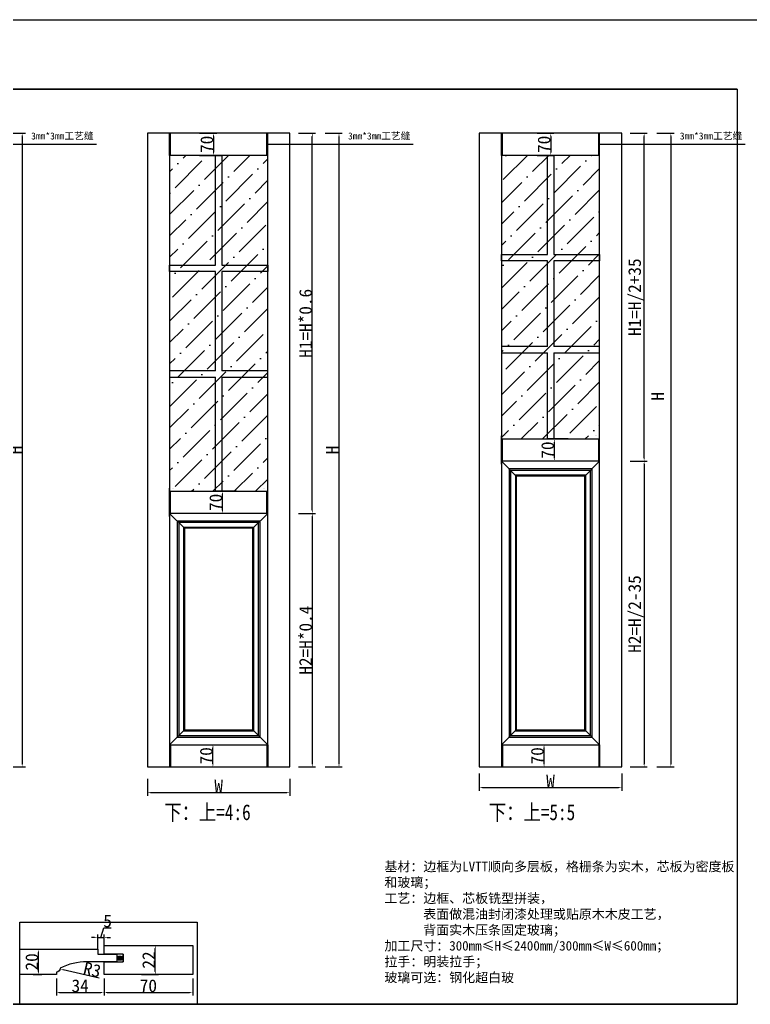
# Model space of a CAD drawing. Header units: millimetres. Extents: x 85186 to 129000, y -77269 to -36327.
# Drawn here: x 104418 to 106724, y -52886 to -49779 of the extents above; entities that cross this region are included whole.
import ezdxf

# ---------------------------------------------------------------- set-up
doc = ezdxf.new("R2010")
doc.units = ezdxf.units.MM
doc.styles.add('KLF-1_宋体', font='SimSun.ttf')
doc.styles.get("Standard").update_dxf_attribs({"font": 'SimSun.ttf'})
doc.styles.add('ZB_宋体', font='SimSun.ttf')
doc.styles.add('宋体', font='SimSun.ttf', dxfattribs={"width": 0.8})
doc.dimstyles.new('客来福标注小', dxfattribs={"dimscale": 20, "dimtxt": 2, "dimasz": 0.5, "dimexe": 0.5, "dimexo": 0, "dimgap": 0.05, "dimtad": 1, "dimdec": 0, "dimzin": 0, "dimdsep": 46, "dimtxsty": 'Standard', "dimcen": 0, "dimclrd": 256, "dimclre": 256, "dimclrt": 256, "dimadec": 0, "dimazin": 0, "dimtfac": 1, "dimtdec": 0, "dimtofl": 0, "dimtmove": 1, "dimatfit": 3, "dimfxl": 2.2, "dimfxlon": 1, "dimtolj": 1, "dimtzin": 0, "dimarcsym": 0})

# ---------------------------------------------------------------- blocks, each defined once
blk = doc.blocks.new('*D3493')
at = {"lineweight": -2, "transparency": 16777216}
for p, q in [((104382.1, -50137.1), (104436.1, -50137.1)), ((104426.1, -50147.1), (104426.1, -52127.1)), ((104382.1, -52137.1), (104436.1, -52137.1))]:
    blk.add_line(p, q, dxfattribs=at)
at = {"transparency": 16777216}
for points in [[(104424.4, -50147.1), (104427.8, -50147.1), (104426.1, -50137.1)], [(104424.4, -52127.1), (104427.8, -52127.1), (104426.1, -52137.1)]]:
    blk.add_solid(points, dxfattribs=at)
at = {"layer": 'Defpoints', "color": 0, "transparency": 16777216}
for p in [(104315.6, -50137.1), (104315.6, -52137.1), (104426.1, -52137.1)]:
    blk.add_point(p, dxfattribs=at)
at = {"transparency": 16777216, "insert": (104405.1, -51137.1), "char_height": 40, "attachment_point": 5, "rotation": 90, "style": 'ZB_宋体'}
blk.add_mtext('\\A1;H', dxfattribs=at)
blk = doc.blocks.new('*D3498')
at = {"lineweight": -2, "transparency": 16777216}
for p, q in [((105381.9, -50137.1), (105435.9, -50137.1)), ((105425.9, -50147.1), (105425.9, -52127.1)), ((105381.9, -52137.1), (105435.9, -52137.1))]:
    blk.add_line(p, q, dxfattribs=at)
at = {"transparency": 16777216}
for points in [[(105424.3, -50147.1), (105427.6, -50147.1), (105425.9, -50137.1)], [(105424.3, -52127.1), (105427.6, -52127.1), (105425.9, -52137.1)]]:
    blk.add_solid(points, dxfattribs=at)
at = {"layer": 'Defpoints', "color": 0, "transparency": 16777216}
for p in [(105315.5, -50137.1), (105315.5, -52137.1), (105425.9, -52137.1)]:
    blk.add_point(p, dxfattribs=at)
at = {"transparency": 16777216, "insert": (105404.9, -51137.1), "char_height": 40, "attachment_point": 5, "rotation": 90, "style": 'ZB_宋体'}
blk.add_mtext('\\A1;H', dxfattribs=at)
blk = doc.blocks.new('*D3499')
at = {"lineweight": -2, "transparency": 16777216}
for p, q in [((105297.6, -51337.1), (105351.6, -51337.1)), ((105341.6, -51347.1), (105341.6, -52127.1)), ((105297.6, -52137.1), (105351.6, -52137.1))]:
    blk.add_line(p, q, dxfattribs=at)
at = {"transparency": 16777216}
for points in [[(105339.9, -51347.1), (105343.3, -51347.1), (105341.6, -51337.1)], [(105339.9, -52127.1), (105343.3, -52127.1), (105341.6, -52137.1)]]:
    blk.add_solid(points, dxfattribs=at)
at = {"layer": 'Defpoints', "color": 0, "transparency": 16777216}
for p in [(105201.1, -51337.1), (105271.1, -52137.1), (105341.6, -52137.1)]:
    blk.add_point(p, dxfattribs=at)
at = {"transparency": 16777216, "insert": (105320.6, -51737.1), "char_height": 40, "attachment_point": 5, "rotation": 90, "style": 'ZB_宋体'}
blk.add_mtext('\\A1;H2=H*0.4', dxfattribs=at)
blk = doc.blocks.new('*D3500')
at = {"lineweight": -2, "transparency": 16777216}
for p, q in [((105297.6, -50137.1), (105351.6, -50137.1)), ((105341.6, -51327.1), (105341.6, -50147.1)), ((105297.6, -51337.1), (105351.6, -51337.1))]:
    blk.add_line(p, q, dxfattribs=at)
at = {"transparency": 16777216}
for points in [[(105339.9, -50147.1), (105343.3, -50147.1), (105341.6, -50137.1)], [(105339.9, -51327.1), (105343.3, -51327.1), (105341.6, -51337.1)]]:
    blk.add_solid(points, dxfattribs=at)
at = {"layer": 'Defpoints', "color": 0, "transparency": 16777216}
for p in [(105201.1, -50137.1), (105341.6, -50137.1), (105201.1, -51337.1)]:
    blk.add_point(p, dxfattribs=at)
at = {"transparency": 16777216, "insert": (105320.6, -50737.1), "char_height": 40, "attachment_point": 5, "rotation": 90, "style": 'ZB_宋体'}
blk.add_mtext('\\A1;H1=H*0.6', dxfattribs=at)
blk = doc.blocks.new('*D3501')
at = {"lineweight": -2, "transparency": 16777216}
for p, q in [((104821.1, -52174.3), (104821.1, -52228.3)), ((105271.1, -52174.3), (105271.1, -52228.3)), ((104831.1, -52218.3), (105261.1, -52218.3))]:
    blk.add_line(p, q, dxfattribs=at)
at = {"transparency": 16777216}
for points in [[(104831.1, -52216.7), (104831.1, -52220), (104821.1, -52218.3)], [(105261.1, -52216.7), (105261.1, -52220), (105271.1, -52218.3)]]:
    blk.add_solid(points, dxfattribs=at)
at = {"layer": 'Defpoints', "color": 0, "transparency": 16777216}
for p in [(104821.1, -52045.9), (105271.1, -52045.9), (105271.1, -52218.3)]:
    blk.add_point(p, dxfattribs=at)
at = {"transparency": 16777216, "insert": (105046.1, -52197.3), "char_height": 40, "attachment_point": 5}
blk.add_mtext('\\A1;W', dxfattribs=at)
blk = doc.blocks.new('*D3502')
at = {"lineweight": -2, "transparency": 16777216}
for p, q in [((105102.1, -51267.1), (105048.1, -51267.1)), ((105058.1, -51327.1), (105058.1, -51277.1)), ((105102.1, -51337.1), (105048.1, -51337.1))]:
    blk.add_line(p, q, dxfattribs=at)
at = {"transparency": 16777216}
for points in [[(105056.4, -51277.1), (105059.8, -51277.1), (105058.1, -51267.1)], [(105056.4, -51327.1), (105059.8, -51327.1), (105058.1, -51337.1)]]:
    blk.add_solid(points, dxfattribs=at)
at = {"layer": 'Defpoints', "color": 0, "transparency": 16777216}
for p in [(105058.1, -51267.1), (105201.1, -51267.1), (105201.1, -51337.1)]:
    blk.add_point(p, dxfattribs=at)
at = {"transparency": 16777216, "insert": (105037.1, -51302.1), "char_height": 40, "attachment_point": 5, "rotation": 90, "style": 'ZB_宋体'}
blk.add_mtext('\\A1;70', dxfattribs=at)
blk = doc.blocks.new('*D3503')
at = {"lineweight": -2, "transparency": 16777216}
for p, q in [((106429.3, -50137.1), (106483.3, -50137.1)), ((106473.3, -50147.1), (106473.3, -52127.1)), ((106429.3, -52137.1), (106483.3, -52137.1))]:
    blk.add_line(p, q, dxfattribs=at)
at = {"transparency": 16777216}
for points in [[(106471.6, -50147.1), (106474.9, -50147.1), (106473.3, -50137.1)], [(106471.6, -52127.1), (106474.9, -52127.1), (106473.3, -52137.1)]]:
    blk.add_solid(points, dxfattribs=at)
at = {"layer": 'Defpoints', "color": 0, "transparency": 16777216}
for p in [(106362.8, -50137.1), (106362.8, -52137.1), (106473.3, -52137.1)]:
    blk.add_point(p, dxfattribs=at)
at = {"transparency": 16777216, "insert": (106431.3, -50967.1), "char_height": 40, "attachment_point": 5, "rotation": 90, "style": 'ZB_宋体'}
blk.add_mtext('\\A1;H', dxfattribs=at)
blk = doc.blocks.new('*D3504')
at = {"lineweight": -2, "transparency": 16777216}
for p, q in [((105868.4, -52158.3), (105868.4, -52212.3)), ((106318.4, -52158.3), (106318.4, -52212.3)), ((105878.4, -52202.3), (106308.4, -52202.3))]:
    blk.add_line(p, q, dxfattribs=at)
at = {"transparency": 16777216}
for points in [[(105878.4, -52200.6), (105878.4, -52204), (105868.4, -52202.3)], [(106308.4, -52200.6), (106308.4, -52204), (106318.4, -52202.3)]]:
    blk.add_solid(points, dxfattribs=at)
at = {"layer": 'Defpoints', "color": 0, "transparency": 16777216}
for p in [(105868.4, -52029.9), (106318.4, -52029.9), (106318.4, -52202.3)]:
    blk.add_point(p, dxfattribs=at)
at = {"transparency": 16777216, "insert": (106093.4, -52181.3), "char_height": 40, "attachment_point": 5}
blk.add_mtext('\\A1;W', dxfattribs=at)
blk = doc.blocks.new('*D3505')
at = {"lineweight": -2, "transparency": 16777216}
for p, q in [((106149.5, -51102.1), (106095.5, -51102.1)), ((106105.5, -51162.1), (106105.5, -51112.1)), ((106149.5, -51172.1), (106095.5, -51172.1))]:
    blk.add_line(p, q, dxfattribs=at)
at = {"transparency": 16777216}
for points in [[(106103.8, -51112.1), (106107.1, -51112.1), (106105.5, -51102.1)], [(106103.8, -51162.1), (106107.1, -51162.1), (106105.5, -51172.1)]]:
    blk.add_solid(points, dxfattribs=at)
at = {"layer": 'Defpoints', "color": 0, "transparency": 16777216}
for p in [(106105.5, -51102.1), (106248.4, -51102.1), (106248.4, -51172.1)]:
    blk.add_point(p, dxfattribs=at)
at = {"transparency": 16777216, "insert": (106084.5, -51137.1), "char_height": 40, "attachment_point": 5, "rotation": 90, "style": 'ZB_宋体'}
blk.add_mtext('\\A1;70', dxfattribs=at)
blk = doc.blocks.new('*D3506')
at = {"lineweight": -2, "transparency": 16777216}
for p, q in [((106344.9, -51172.1), (106398.9, -51172.1)), ((106388.9, -51182.1), (106388.9, -52127.1)), ((106344.9, -52137.1), (106398.9, -52137.1))]:
    blk.add_line(p, q, dxfattribs=at)
at = {"transparency": 16777216}
for points in [[(106387.3, -51182.1), (106390.6, -51182.1), (106388.9, -51172.1)], [(106387.3, -52127.1), (106390.6, -52127.1), (106388.9, -52137.1)]]:
    blk.add_solid(points, dxfattribs=at)
at = {"layer": 'Defpoints', "color": 0, "transparency": 16777216}
for p in [(106258.4, -51172.1), (106318.4, -52137.1), (106388.9, -52137.1)]:
    blk.add_point(p, dxfattribs=at)
at = {"transparency": 16777216, "insert": (106363.6, -51654.6), "char_height": 40, "attachment_point": 5, "rotation": 90, "style": 'ZB_宋体'}
blk.add_mtext('\\A1;H2=H/2-35', dxfattribs=at)
blk = doc.blocks.new('*D3507')
at = {"lineweight": -2, "transparency": 16777216}
for p, q in [((106344.9, -50137.1), (106398.9, -50137.1)), ((106388.9, -51162.1), (106388.9, -50147.1)), ((106344.9, -51172.1), (106398.9, -51172.1))]:
    blk.add_line(p, q, dxfattribs=at)
at = {"transparency": 16777216}
for points in [[(106387.3, -50147.1), (106390.6, -50147.1), (106388.9, -50137.1)], [(106387.3, -51162.1), (106390.6, -51162.1), (106388.9, -51172.1)]]:
    blk.add_solid(points, dxfattribs=at)
at = {"layer": 'Defpoints', "color": 0, "transparency": 16777216}
for p in [(106258.4, -50137.1), (106388.9, -50137.1), (106258.4, -51172.1)]:
    blk.add_point(p, dxfattribs=at)
at = {"transparency": 16777216, "insert": (106363.6, -50654.6), "char_height": 40, "attachment_point": 5, "rotation": 90, "style": 'ZB_宋体'}
blk.add_mtext('\\A1;H1=H/2+35', dxfattribs=at)
blk = doc.blocks.new('*D3509')
at = {"lineweight": -2, "transparency": 16777216}
for p, q in [((104985.9, -50137.1), (105039.9, -50137.1)), ((105029.9, -50147.1), (105029.9, -50197.1)), ((104985.9, -50207.1), (105039.9, -50207.1))]:
    blk.add_line(p, q, dxfattribs=at)
at = {"transparency": 16777216}
for points in [[(105028.3, -50147.1), (105031.6, -50147.1), (105029.9, -50137.1)], [(105028.3, -50197.1), (105031.6, -50197.1), (105029.9, -50207.1)]]:
    blk.add_solid(points, dxfattribs=at)
at = {"layer": 'Defpoints', "color": 0, "transparency": 16777216}
for p in [(104963.1, -50137.1), (104963.1, -50207.1), (105029.9, -50207.1)]:
    blk.add_point(p, dxfattribs=at)
at = {"transparency": 16777216, "insert": (105008.9, -50172.1), "char_height": 40, "attachment_point": 5, "rotation": 90}
blk.add_mtext('\\A1;70', dxfattribs=at)
blk = doc.blocks.new('*D3510')
at = {"lineweight": -2, "transparency": 16777216}
for p, q in [((106051.4, -50137.1), (106104.2, -50137.1)), ((106094.2, -50147.1), (106094.2, -50197.1)), ((106051.4, -50207.1), (106104.2, -50207.1))]:
    blk.add_line(p, q, dxfattribs=at)
at = {"transparency": 16777216}
for points in [[(106092.6, -50147.1), (106095.9, -50147.1), (106094.2, -50137.1)], [(106092.6, -50197.1), (106095.9, -50197.1), (106094.2, -50207.1)]]:
    blk.add_solid(points, dxfattribs=at)
at = {"layer": 'Defpoints', "color": 0, "transparency": 16777216}
for p in [(106051.4, -50137.1), (106051.4, -50207.1), (106094.2, -50207.1)]:
    blk.add_point(p, dxfattribs=at)
at = {"transparency": 16777216, "insert": (106073.2, -50172.1), "char_height": 40, "attachment_point": 5, "rotation": 90}
blk.add_mtext('\\A1;70', dxfattribs=at)
blk = doc.blocks.new('*D3511')
at = {"lineweight": -2, "transparency": 16777216}
for p, q in [((106029, -52067.1), (106083, -52067.1)), ((106073, -52127.1), (106073, -52077.1)), ((106029, -52137.1), (106083, -52137.1))]:
    blk.add_line(p, q, dxfattribs=at)
at = {"transparency": 16777216}
for points in [[(106071.3, -52077.1), (106074.7, -52077.1), (106073, -52067.1)], [(106071.3, -52127.1), (106074.7, -52127.1), (106073, -52137.1)]]:
    blk.add_solid(points, dxfattribs=at)
at = {"layer": 'Defpoints', "color": 0, "transparency": 16777216}
for p in [(106017.9, -52067.1), (106073, -52067.1), (106017.9, -52137.1)]:
    blk.add_point(p, dxfattribs=at)
at = {"transparency": 16777216, "insert": (106052, -52102.1), "char_height": 40, "attachment_point": 5, "rotation": 90}
blk.add_mtext('\\A1;70', dxfattribs=at)
blk = doc.blocks.new('*D3512')
at = {"lineweight": -2, "transparency": 16777216}
for p, q in [((104984.1, -52067.1), (105038.1, -52067.1)), ((105028.1, -52127.1), (105028.1, -52077.1)), ((104984.1, -52137.1), (105038.1, -52137.1))]:
    blk.add_line(p, q, dxfattribs=at)
at = {"transparency": 16777216}
for points in [[(105026.4, -52077.1), (105029.8, -52077.1), (105028.1, -52067.1)], [(105026.4, -52127.1), (105029.8, -52127.1), (105028.1, -52137.1)]]:
    blk.add_solid(points, dxfattribs=at)
at = {"layer": 'Defpoints', "color": 0, "transparency": 16777216}
for p in [(104976.7, -52067.1), (105028.1, -52067.1), (104976.7, -52137.1)]:
    blk.add_point(p, dxfattribs=at)
at = {"transparency": 16777216, "insert": (105007.1, -52102.1), "char_height": 40, "attachment_point": 5, "rotation": 90}
blk.add_mtext('\\A1;70', dxfattribs=at)
blk = doc.blocks.new('*D3536')
at = {"lineweight": -2, "transparency": 16777216}
for p, q in [((104684.3, -52805.1), (104684.3, -52859.1)), ((104964.3, -52805.1), (104964.3, -52859.1)), ((104694.3, -52849.1), (104954.3, -52849.1))]:
    blk.add_line(p, q, dxfattribs=at)
at = {"transparency": 16777216}
for points in [[(104694.3, -52847.4), (104694.3, -52850.8), (104684.3, -52849.1)], [(104954.3, -52847.4), (104954.3, -52850.8), (104964.3, -52849.1)]]:
    blk.add_solid(points, dxfattribs=at)
at = {"layer": 'Defpoints', "color": 0, "transparency": 16777216}
for p in [(104684.3, -52792.5), (104964.3, -52792.5), (104964.3, -52849.1)]:
    blk.add_point(p, dxfattribs=at)
at = {"transparency": 16777216, "insert": (104824.3, -52828.1), "char_height": 40, "attachment_point": 5, "style": 'KLF-1_宋体'}
blk.add_mtext('\\A1;70', dxfattribs=at)
blk = doc.blocks.new('*D3537')
at = {"lineweight": -2, "transparency": 16777216}
for p, q in [((104802.1, -52700.5), (104856.1, -52700.5)), ((104846.1, -52782.5), (104846.1, -52710.5)), ((104802.1, -52792.5), (104856.1, -52792.5))]:
    blk.add_line(p, q, dxfattribs=at)
at = {"transparency": 16777216}
for points in [[(104844.4, -52710.5), (104847.8, -52710.5), (104846.1, -52700.5)], [(104844.4, -52782.5), (104847.8, -52782.5), (104846.1, -52792.5)]]:
    blk.add_solid(points, dxfattribs=at)
at = {"layer": 'Defpoints', "color": 0, "transparency": 16777216}
for p in [(104715.2, -52700.5), (104846.1, -52700.5), (104715.2, -52792.5)]:
    blk.add_point(p, dxfattribs=at)
at = {"transparency": 16777216, "insert": (104825.1, -52746.5), "char_height": 40, "attachment_point": 5, "rotation": 90, "style": 'KLF-1_宋体'}
blk.add_mtext('\\A1;22', dxfattribs=at)
blk = doc.blocks.new('*D3538')
at = {"lineweight": -2, "transparency": 16777216}
for p, q in [((104533.9, -52805.1), (104533.9, -52859.1)), ((104684.3, -52805.1), (104684.3, -52859.1)), ((104543.9, -52849.1), (104674.3, -52849.1))]:
    blk.add_line(p, q, dxfattribs=at)
at = {"transparency": 16777216}
for points in [[(104543.9, -52847.4), (104543.9, -52850.8), (104533.9, -52849.1)], [(104674.3, -52847.4), (104674.3, -52850.8), (104684.3, -52849.1)]]:
    blk.add_solid(points, dxfattribs=at)
at = {"layer": 'Defpoints', "color": 0, "transparency": 16777216}
for p in [(104533.9, -52792.5), (104684.3, -52792.5), (104684.3, -52849.1)]:
    blk.add_point(p, dxfattribs=at)
at = {"transparency": 16777216, "insert": (104609.1, -52828.1), "char_height": 40, "attachment_point": 5, "style": 'KLF-1_宋体'}
blk.add_mtext('\\A1;34', dxfattribs=at)
blk = doc.blocks.new('*D3539')
at = {"lineweight": -2, "transparency": 16777216}
blk.add_line((104668.5, -52803.8), (104555.3, -52777.5), dxfattribs=at)
at = {"transparency": 16777216}
blk.add_solid([(104555.7, -52775.9), (104554.9, -52779.1), (104545.5, -52775.2)], dxfattribs=at)
at = {"layer": 'Defpoints', "color": 0, "transparency": 16777216}
for p in [(104533.9, -52772.5), (104545.5, -52775.2)]:
    blk.add_point(p, dxfattribs=at)
at = {"transparency": 16777216, "insert": (104647.1, -52777.3), "char_height": 40, "attachment_point": 5, "rotation": 346.8951, "style": 'KLF-1_宋体'}
blk.add_mtext('\\A1;R3', dxfattribs=at)
blk = doc.blocks.new('*D3540')
at = {"lineweight": -2, "transparency": 16777216}
for p, q in [((104664.3, -52712.5), (104664.3, -52666)), ((104674.3, -52676), (104683.7, -52644.5)), ((104683.7, -52644.5), (104707.4, -52644.5)), ((104684.3, -52712.5), (104684.3, -52666)), ((104654.3, -52676), (104644.3, -52676)), ((104664.3, -52676), (104684.3, -52676)), ((104694.3, -52676), (104704.3, -52676))]:
    blk.add_line(p, q, dxfattribs=at)
at = {"transparency": 16777216}
for points in [[(104654.3, -52674.3), (104654.3, -52677.6), (104664.3, -52676)], [(104694.3, -52674.3), (104694.3, -52677.6), (104684.3, -52676)]]:
    blk.add_solid(points, dxfattribs=at)
at = {"layer": 'Defpoints', "color": 0, "transparency": 16777216}
for p in [(104684.3, -52676), (104664.3, -52712.5), (104684.3, -52712.5)]:
    blk.add_point(p, dxfattribs=at)
at = {"transparency": 16777216, "insert": (104695.6, -52623.5), "char_height": 40, "attachment_point": 5, "style": 'KLF-1_宋体'}
blk.add_mtext('\\A1;5', dxfattribs=at)
blk = doc.blocks.new('*D3541')
at = {"lineweight": -2, "transparency": 16777216}
for p, q in [((104461, -52712.5), (104487.6, -52712.5)), ((104477.6, -52782.5), (104477.6, -52722.5)), ((104461, -52792.5), (104487.6, -52792.5))]:
    blk.add_line(p, q, dxfattribs=at)
at = {"transparency": 16777216}
for points in [[(104475.9, -52722.5), (104479.2, -52722.5), (104477.6, -52712.5)], [(104475.9, -52782.5), (104479.2, -52782.5), (104477.6, -52792.5)]]:
    blk.add_solid(points, dxfattribs=at)
at = {"layer": 'Defpoints', "color": 0, "transparency": 16777216}
for p in [(104461, -52712.5), (104477.6, -52712.5), (104461, -52792.5)]:
    blk.add_point(p, dxfattribs=at)
at = {"transparency": 16777216, "insert": (104456.6, -52752.5), "char_height": 40, "attachment_point": 5, "rotation": 90, "style": 'KLF-1_宋体'}
blk.add_mtext('\\A1;20', dxfattribs=at)

msp = doc.modelspace()

# ---------------------------------------------------------------- hatches: boundary and pattern name
h = msp.add_hatch()
h.set_pattern_fill('ANSI36', color=4, scale=15)
h.set_pattern_definition([(45, (-7207.28, -80457.38), (25.25697, 92.608891), [119.0625, -23.8125, 0, -23.8125])])
h.paths.add_polyline_path([(105201.078, -51267.11), (105201.078, -50207.11), (104891.078, -50207.11), (104891.078, -51267.11)])
h.paths.add_polyline_path([(106248.413, -51102.11), (106248.413, -50207.11), (105938.413, -50207.11), (105938.413, -51102.11)])
h = msp.add_hatch(color=256)
edge = h.paths.add_edge_path()
edge.add_ellipse((104734.294, -52740.486), major_axis=(10, 0), ratio=0.54947899, start_angle=0, end_angle=360, ccw=False)

# ---------------------------------------------------------------- linework, layer by layer
for p, q in [((85318.615, -49778.748), (128999.726, -49778.748)), ((104975.605, -49997.685), (104180.824, -49997.685)), ((105307.068, -49997.685), (104975.605, -49997.685)), ((104975.605, -49997.685), (106120.737, -49997.685)), ((106120.737, -49997.685), (105307.068, -49997.685)), ((106682.821, -49997.685), (106120.737, -49997.685)), ((106682.821, -49997.685), (106120.737, -49997.685)), ((105271.078, -50137.11), (104821.078, -50137.11)), ((104821.078, -50137.11), (104821.078, -51267.11)), ((104891.078, -50207.11), (104891.078, -50137.11)), ((104894.078, -50207.11), (104894.078, -50137.11)), ((105198.078, -50207.11), (105198.078, -50137.11)), ((105201.078, -50207.11), (105201.078, -50137.11)), ((105271.078, -51267.11), (105271.078, -50137.11)), ((106318.413, -50137.11), (105868.413, -50137.11)), ((105868.413, -50137.11), (105868.413, -51102.11)), ((105938.413, -50207.11), (105938.413, -50137.11)), ((105941.413, -50207.11), (105941.413, -50137.11)), ((106245.413, -50207.11), (106245.413, -50137.11)), ((106248.413, -50207.11), (106248.413, -50137.11)), ((106318.413, -51102.11), (106318.413, -50137.11)), ((105868.413, -51102.11), (105868.413, -52137.11)), ((105938.413, -51182.11), (105938.413, -51092.11)), ((105938.413, -51172.11), (105938.413, -51102.11)), ((105941.413, -51172.11), (105941.413, -51102.11)), ((105948.413, -51092.11), (105948.413, -51092.11)), ((105951.413, -51092.11), (105951.413, -51092.11)), ((106235.413, -51092.11), (106235.413, -51092.11)), ((106238.413, -51092.11), (106238.413, -51092.11)), ((106245.413, -51172.11), (106245.413, -51102.11)), ((106248.413, -51182.11), (106248.413, -51092.11)), ((106248.413, -51172.11), (106248.413, -51102.11)), ((106318.413, -52137.11), (106318.413, -51102.11)), ((105985.413, -51219.11), (105938.413, -51172.11)), ((106201.413, -51219.11), (106248.413, -51172.11)), ((104821.078, -51267.11), (104821.078, -52137.11)), ((104891.078, -51347.11), (104891.078, -51257.11)), ((104891.078, -51337.11), (104891.078, -51267.11)), ((104894.078, -51337.11), (104894.078, -51267.11)), ((104901.078, -51257.11), (104901.078, -51257.11)), ((104904.078, -51257.11), (104904.078, -51257.11)), ((105188.078, -51257.11), (105188.078, -51257.11)), ((105191.078, -51257.11), (105191.078, -51257.11)), ((105198.078, -51337.11), (105198.078, -51267.11)), ((105201.078, -51347.11), (105201.078, -51257.11)), ((105201.078, -51337.11), (105201.078, -51267.11)), ((105271.078, -52137.11), (105271.078, -51267.11)), ((104938.078, -51384.11), (104891.078, -51337.11)), ((105154.078, -51384.11), (105201.078, -51337.11)), ((104938.078, -52020.11), (104891.078, -52067.11)), ((105154.078, -52020.11), (105201.078, -52067.11)), ((105985.413, -52020.11), (105938.413, -52067.11)), ((106201.413, -52020.11), (106248.413, -52067.11)), ((105198.078, -52067.11), (105198.078, -52137.11)), ((105201.078, -52067.11), (105201.078, -52137.11)), ((106245.413, -52067.11), (106245.413, -52137.11)), ((106248.413, -52067.11), (106248.413, -52137.11)), ((104821.078, -52137.11), (105271.078, -52137.11)), ((105868.413, -52137.11), (106318.413, -52137.11)), ((103665.722, -52886.379), (106682.821, -52886.379))]:
    msp.add_line(p, q)
at = {"color": 0}
for p, q in [((106682.821, -49997.685), (103665.722, -49997.685)), ((103665.722, -49997.685), (106682.821, -49997.685)), ((106682.821, -49997.685), (103665.722, -49997.685)), ((104891.078, -52067.11), (104891.078, -52137.11)), ((104894.078, -52067.11), (104894.078, -52137.11)), ((105938.413, -52067.11), (105938.413, -52137.11)), ((105941.413, -52067.11), (105941.413, -52137.11))]:
    msp.add_line(p, q, dxfattribs=at)
msp.add_lwpolyline([(103665.722, -49997.685), (106682.821, -49997.685), (106682.821, -52886.379), (103665.722, -52886.379)], close=True, dxfattribs=at)
for points in [[(105201.078, -51267.11), (105201.078, -50207.11), (104891.078, -50207.11), (104891.078, -51267.11)], [(106248.413, -51102.11), (106248.413, -50207.11), (105938.413, -50207.11), (105938.413, -51102.11)], [(106248.413, -52067.11), (106248.413, -51172.11), (105938.413, -51172.11), (105938.413, -52067.11)], [(106201.413, -52020.11), (106201.413, -51219.11), (105985.413, -51219.11), (105985.413, -52020.11)], [(105201.078, -52067.11), (105201.078, -51337.11), (104891.078, -51337.11), (104891.078, -52067.11)], [(105154.078, -52020.11), (105154.078, -51384.11), (104938.078, -51384.11), (104938.078, -52020.11)], [(104418.208, -52627.019), (104978.743, -52627.019), (104978.743, -52886.379), (104418.208, -52886.379)], [(104744.294, -52728.486), (104684.294, -52728.486), (104684.294, -52700.486), (104964.294, -52700.486), (104964.294, -52792.486), (104684.294, -52792.486), (104684.294, -52752.486), (104744.294, -52752.486)]]:
    msp.add_lwpolyline(points, close=True)
for points in [[(105036.417, -50554.006), (105035.997, -50207.11), (105056.158, -50207.11), (105056.417, -50554.006)], [(106083.752, -50520.218), (106083.413, -50207.11), (106103.413, -50207.11), (106103.752, -50520.218)], [(106083.743, -50540.218), (105938.413, -50540.218), (105938.413, -50520.218), (106083.752, -50520.218)], [(106103.752, -50520.218), (106248.413, -50520.218), (106248.413, -50540.218), (106103.743, -50540.218)], [(105036.408, -50574.006), (104891.078, -50574.006), (104891.078, -50554.006), (105036.417, -50554.006)], [(105056.417, -50554.006), (105201.078, -50554.006), (105201.078, -50574.006), (105056.408, -50574.006)], [(106083.582, -50809.917), (106083.743, -50540.218)], [(106103.743, -50540.218), (106103.582, -50809.917)], [(105036.247, -50887.527), (105036.408, -50574.006)], [(105056.408, -50574.006), (105056.247, -50887.527)], [(106083.582, -50809.917), (105938.413, -50809.917), (105938.413, -50829.917), (106083.574, -50829.917)], [(106103.574, -50829.917), (106103.413, -51102.11), (106083.413, -51102.11), (106083.574, -50829.917)], [(106103.574, -50829.917), (106248.413, -50829.917), (106248.413, -50809.917), (106103.582, -50809.917)], [(105036.247, -50887.527), (104891.078, -50887.527), (104891.078, -50907.527), (105036.239, -50907.527)], [(105056.239, -50907.527), (105201.078, -50907.527), (105201.078, -50887.527), (105056.247, -50887.527)], [(105056.239, -50907.527), (105056.078, -51267.11), (105036.078, -51267.11), (105036.239, -50907.527)], [(104744.294, -52728.486), (104744.294, -52752.486)]]:
    msp.add_lwpolyline(points)
at = {"color": 252}
for points in [[(106224.413, -52043.11), (106224.413, -51196.11), (105962.413, -51196.11), (105962.413, -52043.11)], [(106219.413, -52038.11), (106219.413, -51201.11), (105967.413, -51201.11), (105967.413, -52038.11)], [(106204.413, -52023.11), (106204.413, -51216.11), (105982.413, -51216.11), (105982.413, -52023.11)], [(105177.078, -52043.11), (105177.078, -51361.11), (104915.078, -51361.11), (104915.078, -52043.11)], [(105172.078, -52038.11), (105172.078, -51366.11), (104920.078, -51366.11), (104920.078, -52038.11)], [(105157.078, -52023.11), (105157.078, -51381.11), (104935.078, -51381.11), (104935.078, -52023.11)]]:
    msp.add_lwpolyline(points, close=True, dxfattribs=at)
msp.add_lwpolyline([(104418.208, -52712.486), (104664.294, -52712.486), (104664.294, -52728.486), (104724.294, -52728.486), (104724.294, -52752.486), (104630.53, -52752.486, 0.12503523), (104545.858, -52772.486), (104545.858, -52772.486, -0.41421356), (104533.858, -52784.486), (104533.858, -52792.486), (104418.208, -52792.486)], format="xyb")
at = {"extrusion": (0, 0, -1)}
msp.add_ellipse((104734.294, -52740.486), major_axis=(10, 0), ratio=0.54947899, dxfattribs=at)

# ---------------------------------------------------------------- texts
at = {"lineweight": 25, "attachment_point": 1}
for s, insert, char_height, width, style in [('3mm*3mm工艺缝', (104454.427, -50134.834), 22, 652.72448, 'ZB_宋体'), ('3mm*3mm工艺缝', (105454.261, -50134.834), 22, 652.72448, 'ZB_宋体'), ('3mm*3mm工艺缝', (106501.596, -50134.834), 22, 652.72448, 'ZB_宋体'), ('基材：边框为LVTT顺向多层板，格栅条为实木，芯板为密度板和玻璃；\\P工艺：边框、芯板铣型拼装，\\P      表面做混油封闭漆处理或贴原木木皮工艺，\\P      背面实木压条固定玻璃；\\P加工尺寸：300mm≤H≤2400mm/300mm≤W≤600mm；\\P拉手：明装拉手；\\P玻璃可选：钢化超白玻', (105569.278, -52436.561), 30, 1126.95549, 'KLF-1_宋体')]:
    msp.add_mtext(s, dxfattribs=dict(at, insert=insert, char_height=char_height, width=width, style=style))
at = {"color": 0, "char_height": 50, "width": 365.74022, "attachment_point": 1, "style": '宋体'}
for s, insert in [('下：上=4:6', (104874.765, -52255.114)), ('下：上=5:5', (105898.904, -52255.114))]:
    msp.add_mtext(s, dxfattribs=dict(at, insert=insert))

# ---------------------------------------------------------------- dimensions: what is measured, and where the dimension line sits
at = {"color": 0}
for base, p1, p2, text, override, picture, middle in [((104426.112, -52137.11), (104315.632, -50137.11), (104315.632, -52137.11), 'H', {"dimtxsty": 'ZB_宋体'}, '*D3493', (104405.112, -51137.11)), ((105341.592, -50137.11), (105201.078, -51337.11), (105201.078, -50137.11), 'H1=H*0.6', {"dimtxsty": 'ZB_宋体'}, '*D3500', (105320.592, -50737.11)), ((105425.945, -52137.11), (105315.465, -50137.11), (105315.465, -52137.11), 'H', {"dimtxsty": 'ZB_宋体'}, '*D3498', (105404.945, -51137.11)), ((106388.927, -50137.11), (106258.413, -51172.11), (106258.413, -50137.11), 'H1=H/2+35', {"dimtxsty": 'ZB_宋体'}, '*D3507', (106363.57, -50654.61)), ((106388.927, -52137.11), (106258.413, -51172.11), (106318.413, -52137.11), 'H2=H/2-35', {"dimtxsty": 'ZB_宋体'}, '*D3506', (106363.57, -51654.61)), ((105341.592, -52137.11), (105201.078, -51337.11), (105271.078, -52137.11), 'H2=H*0.4', {"dimtxsty": 'ZB_宋体'}, '*D3499', (105320.592, -51737.11)), ((104846.115, -52700.486), (104715.185, -52792.486), (104715.185, -52700.486), '22', {"dimtxsty": 'KLF-1_宋体'}, '*D3537', (104825.115, -52746.486)), ((104477.56, -52712.486), (104460.994, -52792.486), (104460.994, -52712.486), '20', {"dimtxsty": 'KLF-1_宋体'}, '*D3541', (104456.56, -52752.486))]:
    dim = msp.add_linear_dim(base=base, p1=p1, p2=p2, angle=90, text=text, dimstyle='客来福标注小', override=override, dxfattribs=at)
    dim.commit()
    dim.dimension.update_dxf_attribs({"geometry": picture, "text_midpoint": middle})
for base, p1, p2, picture, middle in [((105029.922, -50207.11), (104963.071, -50137.11), (104963.071, -50207.11), '*D3509', (105008.922, -50172.11)), ((106094.223, -50207.11), (106051.435, -50137.11), (106051.435, -50207.11), '*D3510', (106073.223, -50172.11)), ((105028.093, -52067.11), (104976.703, -52137.11), (104976.703, -52067.11), '*D3512', (105007.093, -52102.11)), ((106073.006, -52067.11), (106017.94, -52137.11), (106017.94, -52067.11), '*D3511', (106052.006, -52102.11))]:
    dim = msp.add_linear_dim(base=base, p1=p1, p2=p2, angle=90, dimstyle='客来福标注小', dxfattribs=at)
    dim.commit()
    dim.dimension.update_dxf_attribs({"geometry": picture, "text_midpoint": middle})
dim = msp.add_linear_dim(base=(106473.281, -52137.11), p1=(106362.8, -50137.11), p2=(106362.8, -52137.11), angle=90, text='H', dimstyle='客来福标注小', override={"dimtxsty": 'ZB_宋体'}, dxfattribs=at)
dim.commit()
dim.dimension.update_dxf_attribs({"geometry": '*D3503', "text_midpoint": (106452.281, -50967.11), "dimtype": 160})
for base, p1, p2, picture, middle in [((106105.451, -51102.11), (106248.413, -51172.11), (106248.413, -51102.11), '*D3505', (106084.451, -51137.11)), ((105058.116, -51267.11), (105201.078, -51337.11), (105201.078, -51267.11), '*D3502', (105037.116, -51302.11))]:
    dim = msp.add_linear_dim(base=base, p1=p1, p2=p2, angle=90, dimstyle='客来福标注小', override={"dimtxsty": 'ZB_宋体'}, dxfattribs=at)
    dim.commit()
    dim.dimension.update_dxf_attribs({"geometry": picture, "text_midpoint": middle})
for base, p1, p2, picture, middle in [((105271.078, -52218.328), (104821.078, -52045.946), (105271.078, -52045.946), '*D3501', (105046.078, -52197.328)), ((106318.413, -52202.284), (105868.413, -52029.902), (106318.413, -52029.902), '*D3504', (106093.413, -52181.284))]:
    dim = msp.add_linear_dim(base=base, p1=p1, p2=p2, text='W', dimstyle='客来福标注小', dxfattribs=at)
    dim.commit()
    dim.dimension.update_dxf_attribs({"geometry": picture, "text_midpoint": middle})
for base, p1, p2, text, picture, middle in [((104684.294, -52675.976), (104664.294, -52712.486), (104684.294, -52712.486), '5', '*D3540', (104684.744, -52623.476)), ((104684.294, -52849.116), (104533.858, -52792.486), (104684.294, -52792.486), '34', '*D3538', (104609.076, -52828.116)), ((104964.294, -52849.116), (104684.294, -52792.486), (104964.294, -52792.486), '70', '*D3536', (104824.294, -52828.116))]:
    dim = msp.add_linear_dim(base=base, p1=p1, p2=p2, text=text, dimstyle='客来福标注小', override={"dimtxsty": 'KLF-1_宋体'}, dxfattribs=at)
    dim.commit()
    dim.dimension.update_dxf_attribs({"geometry": picture, "text_midpoint": middle})
dim = msp.add_radius_dim(center=(104533.858, -52772.486), mpoint=(104545.545, -52775.207), text='R3', dimstyle='客来福标注小', override={"dimtxsty": 'KLF-1_宋体'}, dxfattribs=at)
dim.commit()
dim.dimension.update_dxf_attribs({"geometry": '*D3539', "text_midpoint": (104642.317, -52797.735), "dimtype": 164})

# ---------------------------------------------------------------- leaders
for points in [[(104201.244, -50172.11), (104660.544, -50172.11)], [(105201.078, -50172.11), (105660.377, -50172.11)], [(106248.413, -50172.11), (106707.713, -50172.11)]]:
    msp.add_leader(points, dimstyle='客来福标注小', override={"dimgap": 0.05, "dimtad": 0, "dimfxl": 5, "dimarcsym": 1}, dxfattribs=at)

doc.saveas('drawing.dxf')
